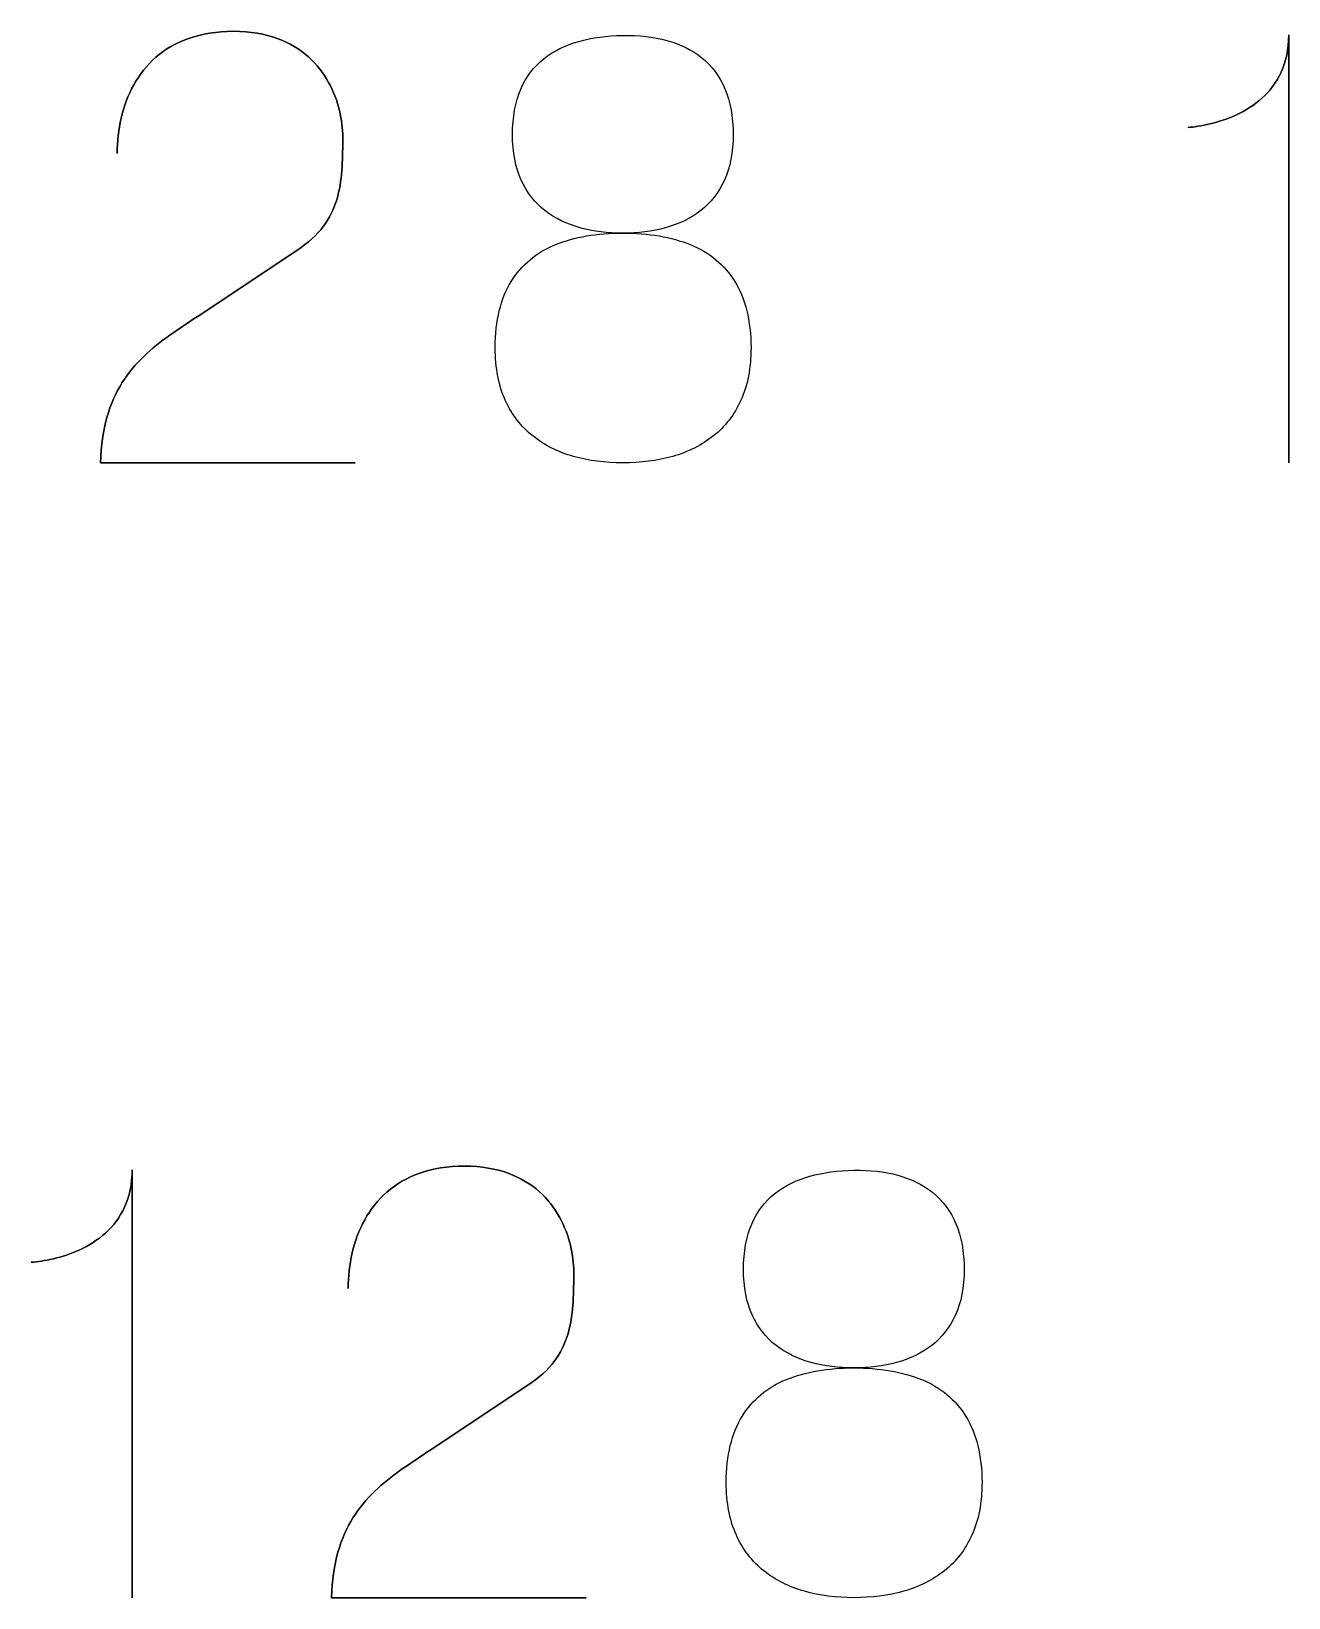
# Model space of a CAD drawing. Header units: millimetres. Extents: x -63 to 11, y -162 to 4.
# Drawn here: x -25.52 to -6.83, y -158.05 to -134.76 of the extents above; entities that cross this region are included whole.
import ezdxf

# ---------------------------------------------------------------- set-up
doc = ezdxf.new("R2010")
doc.units = ezdxf.units.MM
doc.header["$MEASUREMENT"] = 0
doc.layers.add('Layer 1', color=7, linetype='Continuous')

msp = doc.modelspace()

# ---------------------------------------------------------------- linework, layer by layer
at = {"layer": 'Layer 1'}
for points, knots in [([(-20.7089, -141.1788), (-20.7089, -141.1788), (-24.4938, -141.1788), (-24.4938, -141.1788), (-24.4938, -141.1788), (-24.4865, -140.9229), (-24.4541, -140.6965), (-24.3997, -140.5024), (-24.3997, -140.5024), (-24.3439, -140.3083), (-24.2689, -140.1377), (-24.1762, -139.9907), (-24.1762, -139.9907), (-24.0821, -139.8436), (-23.9748, -139.7128), (-23.8527, -139.5981), (-23.8527, -139.5981), (-23.7307, -139.4819), (-23.5998, -139.376), (-23.4587, -139.276), (-23.4587, -139.276), (-23.3175, -139.1775), (-23.1719, -139.079), (-23.0205, -138.9819), (-23.0205, -138.9819), (-23.0205, -138.9819), (-21.5118, -137.9762), (-21.5118, -137.9762), (-21.5118, -137.9762), (-21.3574, -137.8673), (-21.2368, -137.7482), (-21.1515, -137.6203), (-21.1515, -137.6203), (-21.0648, -137.4924), (-21.0045, -137.3571), (-20.9677, -137.2145), (-20.9677, -137.2145), (-20.9324, -137.0733), (-20.9104, -136.9277), (-20.903, -136.7807), (-20.903, -136.7807), (-20.8957, -136.6322), (-20.8927, -136.4837), (-20.8942, -136.3351), (-20.8942, -136.3351), (-20.8942, -136.2131), (-20.9104, -136.0822), (-20.9427, -135.9411), (-20.9427, -135.9411), (-20.9765, -135.8014), (-21.0295, -135.6617), (-21.1045, -135.5234), (-21.1045, -135.5234), (-21.1795, -135.3852), (-21.2794, -135.2588), (-21.4044, -135.1441), (-21.4044, -135.1441), (-21.5294, -135.0308), (-21.6838, -134.9397), (-21.8676, -134.8706), (-21.8676, -134.8706), (-22.0514, -134.8015), (-22.2676, -134.7662), (-22.5176, -134.7647), (-22.5176, -134.7647), (-22.769, -134.7662), (-22.991, -134.8015), (-23.1822, -134.8691), (-23.1822, -134.8691), (-23.3734, -134.9367), (-23.5366, -135.0308), (-23.6719, -135.15), (-23.6719, -135.15), (-23.8071, -135.2691), (-23.916, -135.4073), (-24.0012, -135.5617), (-24.0012, -135.5617), (-24.0865, -135.7161), (-24.1483, -135.8808), (-24.188, -136.0543), (-24.188, -136.0543), (-24.2277, -136.2278), (-24.2468, -136.4042), (-24.2468, -136.5822), (-24.2468, -136.5822), (-24.2468, -136.4042), (-24.2277, -136.2278), (-24.188, -136.0543), (-24.188, -136.0543), (-24.1483, -135.8808), (-24.0865, -135.7161), (-24.0012, -135.5617), (-24.0012, -135.5617), (-23.916, -135.4073), (-23.8071, -135.2691), (-23.6719, -135.15), (-23.6719, -135.15), (-23.5366, -135.0308), (-23.3734, -134.9367), (-23.1822, -134.8691), (-23.1822, -134.8691), (-22.991, -134.8015), (-22.769, -134.7662), (-22.5176, -134.7647), (-22.5176, -134.7647), (-22.2676, -134.7662), (-22.0514, -134.8015), (-21.8676, -134.8706), (-21.8676, -134.8706), (-21.6838, -134.9397), (-21.5294, -135.0308), (-21.4044, -135.1441), (-21.4044, -135.1441), (-21.2794, -135.2588), (-21.1795, -135.3852), (-21.1045, -135.5234), (-21.1045, -135.5234), (-21.0295, -135.6617), (-20.9765, -135.8014), (-20.9427, -135.9411), (-20.9427, -135.9411), (-20.9104, -136.0822), (-20.8942, -136.2131), (-20.8942, -136.3351), (-20.8942, -136.3351), (-20.8927, -136.4837), (-20.8957, -136.6322), (-20.903, -136.7807), (-20.903, -136.7807), (-20.9104, -136.9277), (-20.9324, -137.0733), (-20.9677, -137.2145), (-20.9677, -137.2145), (-21.0045, -137.3571), (-21.0648, -137.4924), (-21.1515, -137.6203), (-21.1515, -137.6203), (-21.2368, -137.7482), (-21.3574, -137.8673), (-21.5118, -137.9762), (-21.5118, -137.9762), (-21.5118, -137.9762), (-23.0205, -138.9819), (-23.0205, -138.9819), (-23.0205, -138.9819), (-23.1719, -139.079), (-23.3175, -139.1775), (-23.4587, -139.276), (-23.4587, -139.276), (-23.5998, -139.376), (-23.7307, -139.4819), (-23.8527, -139.5981), (-23.8527, -139.5981), (-23.9748, -139.7128), (-24.0821, -139.8436), (-24.1762, -139.9907), (-24.1762, -139.9907), (-24.2689, -140.1377), (-24.3439, -140.3083), (-24.3997, -140.5024), (-24.3997, -140.5024), (-24.4541, -140.6965), (-24.4865, -140.9229), (-24.4938, -141.1788), (-24.4938, -141.1788), (-24.4938, -141.1788), (-20.7089, -141.1788), (-20.7089, -141.1788)], [0, 0, 0, 0, 0.0232558, 0.0232558, 0.0232558, 0.0232558, 0.0465116, 0.0465116, 0.0465116, 0.0465116, 0.0697674, 0.0697674, 0.0697674, 0.0697674, 0.0930233, 0.0930233, 0.0930233, 0.0930233, 0.1162791, 0.1162791, 0.1162791, 0.1162791, 0.1395349, 0.1395349, 0.1395349, 0.1395349, 0.1627907, 0.1627907, 0.1627907, 0.1627907, 0.1860465, 0.1860465, 0.1860465, 0.1860465, 0.2093023, 0.2093023, 0.2093023, 0.2093023, 0.2325581, 0.2325581, 0.2325581, 0.2325581, 0.255814, 0.255814, 0.255814, 0.255814, 0.2790698, 0.2790698, 0.2790698, 0.2790698, 0.3023256, 0.3023256, 0.3023256, 0.3023256, 0.3255814, 0.3255814, 0.3255814, 0.3255814, 0.3488372, 0.3488372, 0.3488372, 0.3488372, 0.372093, 0.372093, 0.372093, 0.372093, 0.3953488, 0.3953488, 0.3953488, 0.3953488, 0.4186047, 0.4186047, 0.4186047, 0.4186047, 0.4418605, 0.4418605, 0.4418605, 0.4418605, 0.4651163, 0.4651163, 0.4651163, 0.4651163, 0.4883721, 0.4883721, 0.4883721, 0.4883721, 0.5116279, 0.5116279, 0.5116279, 0.5116279, 0.5348837, 0.5348837, 0.5348837, 0.5348837, 0.5581395, 0.5581395, 0.5581395, 0.5581395, 0.5813953, 0.5813953, 0.5813953, 0.5813953, 0.6046512, 0.6046512, 0.6046512, 0.6046512, 0.627907, 0.627907, 0.627907, 0.627907, 0.6511628, 0.6511628, 0.6511628, 0.6511628, 0.6744186, 0.6744186, 0.6744186, 0.6744186, 0.6976744, 0.6976744, 0.6976744, 0.6976744, 0.7209302, 0.7209302, 0.7209302, 0.7209302, 0.744186, 0.744186, 0.744186, 0.744186, 0.7674419, 0.7674419, 0.7674419, 0.7674419, 0.7906977, 0.7906977, 0.7906977, 0.7906977, 0.8139535, 0.8139535, 0.8139535, 0.8139535, 0.8372093, 0.8372093, 0.8372093, 0.8372093, 0.8604651, 0.8604651, 0.8604651, 0.8604651, 0.8837209, 0.8837209, 0.8837209, 0.8837209, 0.9069767, 0.9069767, 0.9069767, 0.9069767, 0.9302326, 0.9302326, 0.9302326, 0.9302326, 0.9534884, 0.9534884, 0.9534884, 0.9534884, 1, 1, 1, 1]), ([(-16.7299, -137.7644), (-16.5034, -137.7644), (-16.2917, -137.7379), (-16.0932, -137.685), (-16.0932, -137.685), (-15.8961, -137.6306), (-15.7226, -137.5453), (-15.5712, -137.4292), (-15.5712, -137.4292), (-15.4212, -137.313), (-15.3035, -137.1615), (-15.2182, -136.9748), (-15.2182, -136.9748), (-15.133, -136.7895), (-15.0903, -136.5645), (-15.0888, -136.2998), (-15.0888, -136.2998), (-15.0903, -136.0352), (-15.1315, -135.8087), (-15.2124, -135.6205), (-15.2124, -135.6205), (-15.2932, -135.4323), (-15.4079, -135.2779), (-15.555, -135.1588), (-15.555, -135.1588), (-15.702, -135.0411), (-15.8755, -134.9544), (-16.0755, -134.9), (-16.0755, -134.9), (-16.274, -134.8456), (-16.4931, -134.822), (-16.7299, -134.8265), (-16.7299, -134.8265), (-16.9666, -134.8294), (-17.1857, -134.8603), (-17.3842, -134.9147), (-17.3842, -134.9147), (-17.5842, -134.9706), (-17.7577, -135.0558), (-17.9048, -135.172), (-17.9048, -135.172), (-18.0518, -135.2882), (-18.1665, -135.4396), (-18.2474, -135.6249), (-18.2474, -135.6249), (-18.3282, -135.8117), (-18.3694, -136.0352), (-18.3709, -136.2998), (-18.3709, -136.2998), (-18.3694, -136.5645), (-18.3268, -136.7895), (-18.2415, -136.9748), (-18.2415, -136.9748), (-18.1562, -137.1615), (-18.0386, -137.313), (-17.8871, -137.4292), (-17.8871, -137.4292), (-17.7371, -137.5453), (-17.5636, -137.6306), (-17.3666, -137.685), (-17.3666, -137.685), (-17.1681, -137.7379), (-16.9563, -137.7644), (-16.7299, -137.7644)], [0, 0, 0, 0, 0.0588235, 0.0588235, 0.0588235, 0.0588235, 0.1176471, 0.1176471, 0.1176471, 0.1176471, 0.1764706, 0.1764706, 0.1764706, 0.1764706, 0.2352941, 0.2352941, 0.2352941, 0.2352941, 0.2941176, 0.2941176, 0.2941176, 0.2941176, 0.3529412, 0.3529412, 0.3529412, 0.3529412, 0.4117647, 0.4117647, 0.4117647, 0.4117647, 0.4705882, 0.4705882, 0.4705882, 0.4705882, 0.5294118, 0.5294118, 0.5294118, 0.5294118, 0.5882353, 0.5882353, 0.5882353, 0.5882353, 0.6470588, 0.6470588, 0.6470588, 0.6470588, 0.7058824, 0.7058824, 0.7058824, 0.7058824, 0.7647059, 0.7647059, 0.7647059, 0.7647059, 0.8235294, 0.8235294, 0.8235294, 0.8235294, 0.8823529, 0.8823529, 0.8823529, 0.8823529, 1, 1, 1, 1]), ([(-16.7299, -137.7644), (-16.5034, -137.7644), (-16.2917, -137.7379), (-16.0932, -137.685), (-16.0932, -137.685), (-15.8961, -137.6306), (-15.7226, -137.5453), (-15.5712, -137.4292), (-15.5712, -137.4292), (-15.4212, -137.313), (-15.3035, -137.1615), (-15.2182, -136.9748), (-15.2182, -136.9748), (-15.133, -136.7895), (-15.0903, -136.5645), (-15.0888, -136.2998), (-15.0888, -136.2998), (-15.0903, -136.0352), (-15.1315, -135.8087), (-15.2124, -135.6205), (-15.2124, -135.6205), (-15.2932, -135.4323), (-15.4079, -135.2779), (-15.555, -135.1588), (-15.555, -135.1588), (-15.702, -135.0411), (-15.8755, -134.9544), (-16.0755, -134.9), (-16.0755, -134.9), (-16.274, -134.8456), (-16.4931, -134.822), (-16.7299, -134.8265), (-16.7299, -134.8265), (-16.9666, -134.8294), (-17.1857, -134.8603), (-17.3842, -134.9147), (-17.3842, -134.9147), (-17.5842, -134.9706), (-17.7577, -135.0558), (-17.9048, -135.172), (-17.9048, -135.172), (-18.0518, -135.2882), (-18.1665, -135.4396), (-18.2474, -135.6249), (-18.2474, -135.6249), (-18.3282, -135.8117), (-18.3694, -136.0352), (-18.3709, -136.2998), (-18.3709, -136.2998), (-18.3694, -136.5645), (-18.3268, -136.7895), (-18.2415, -136.9748), (-18.2415, -136.9748), (-18.1562, -137.1615), (-18.0386, -137.313), (-17.8871, -137.4292), (-17.8871, -137.4292), (-17.7371, -137.5453), (-17.5636, -137.6306), (-17.3666, -137.685), (-17.3666, -137.685), (-17.1681, -137.7379), (-16.9563, -137.7644), (-16.7299, -137.7644)], [0, 0, 0, 0, 0.0588235, 0.0588235, 0.0588235, 0.0588235, 0.1176471, 0.1176471, 0.1176471, 0.1176471, 0.1764706, 0.1764706, 0.1764706, 0.1764706, 0.2352941, 0.2352941, 0.2352941, 0.2352941, 0.2941176, 0.2941176, 0.2941176, 0.2941176, 0.3529412, 0.3529412, 0.3529412, 0.3529412, 0.4117647, 0.4117647, 0.4117647, 0.4117647, 0.4705882, 0.4705882, 0.4705882, 0.4705882, 0.5294118, 0.5294118, 0.5294118, 0.5294118, 0.5882353, 0.5882353, 0.5882353, 0.5882353, 0.6470588, 0.6470588, 0.6470588, 0.6470588, 0.7058824, 0.7058824, 0.7058824, 0.7058824, 0.7647059, 0.7647059, 0.7647059, 0.7647059, 0.8235294, 0.8235294, 0.8235294, 0.8235294, 0.8823529, 0.8823529, 0.8823529, 0.8823529, 1, 1, 1, 1]), ([(-6.8309, -141.1788), (-6.8309, -141.1788), (-6.8309, -134.8176), (-6.8309, -134.8176), (-6.8309, -134.8176), (-6.8324, -135.0338), (-6.8706, -135.2191), (-6.9441, -135.3735), (-6.9441, -135.3735), (-7.0162, -135.5293), (-7.1117, -135.6573), (-7.2294, -135.7602), (-7.2294, -135.7602), (-7.347, -135.8631), (-7.4735, -135.9455), (-7.6088, -136.0072), (-7.6088, -136.0072), (-7.744, -136.0675), (-7.8749, -136.1131), (-8.0014, -136.141), (-8.0014, -136.141), (-8.1293, -136.1704), (-8.2381, -136.1881), (-8.3307, -136.194), (-8.3307, -136.194), (-8.2381, -136.1881), (-8.1293, -136.1704), (-8.0014, -136.141), (-8.0014, -136.141), (-7.8749, -136.1131), (-7.744, -136.0675), (-7.6088, -136.0072), (-7.6088, -136.0072), (-7.4735, -135.9455), (-7.347, -135.8631), (-7.2294, -135.7602), (-7.2294, -135.7602), (-7.1117, -135.6573), (-7.0162, -135.5293), (-6.9441, -135.3735), (-6.9441, -135.3735), (-6.8706, -135.2191), (-6.8324, -135.0338), (-6.8309, -134.8176), (-6.8309, -134.8176), (-6.8309, -134.8176), (-6.8309, -141.1788), (-6.8309, -141.1788)], [0, 0, 0, 0, 0.0769231, 0.0769231, 0.0769231, 0.0769231, 0.1538462, 0.1538462, 0.1538462, 0.1538462, 0.2307692, 0.2307692, 0.2307692, 0.2307692, 0.3076923, 0.3076923, 0.3076923, 0.3076923, 0.3846154, 0.3846154, 0.3846154, 0.3846154, 0.4615385, 0.4615385, 0.4615385, 0.4615385, 0.5384615, 0.5384615, 0.5384615, 0.5384615, 0.6153846, 0.6153846, 0.6153846, 0.6153846, 0.6923077, 0.6923077, 0.6923077, 0.6923077, 0.7692308, 0.7692308, 0.7692308, 0.7692308, 0.8461538, 0.8461538, 0.8461538, 0.8461538, 1, 1, 1, 1]), ([(-16.7299, -141.1788), (-16.4652, -141.1788), (-16.2182, -141.1479), (-15.9888, -141.0832), (-15.9888, -141.0832), (-15.7594, -141.0185), (-15.5579, -140.9171), (-15.3829, -140.7788), (-15.3829, -140.7788), (-15.2094, -140.6421), (-15.0727, -140.4656), (-14.9742, -140.248), (-14.9742, -140.248), (-14.8756, -140.0318), (-14.8256, -139.7716), (-14.8242, -139.4672), (-14.8242, -139.4672), (-14.8271, -139.0628), (-14.9065, -138.7349), (-15.0638, -138.4849), (-15.0638, -138.4849), (-15.2212, -138.2335), (-15.4418, -138.0512), (-15.7256, -137.935), (-15.7256, -137.935), (-16.0108, -137.8203), (-16.3446, -137.7629), (-16.7299, -137.7644), (-16.7299, -137.7644), (-17.1137, -137.7629), (-17.4489, -137.8203), (-17.7312, -137.935), (-17.7312, -137.935), (-18.015, -138.0512), (-18.2341, -138.2335), (-18.39, -138.4849), (-18.39, -138.4849), (-18.5459, -138.7349), (-18.6253, -139.0628), (-18.6267, -139.4672), (-18.6267, -139.4672), (-18.6253, -139.7716), (-18.5753, -140.0318), (-18.4768, -140.248), (-18.4768, -140.248), (-18.3782, -140.4656), (-18.243, -140.6421), (-18.068, -140.7788), (-18.068, -140.7788), (-17.8945, -140.9171), (-17.6945, -141.0185), (-17.4651, -141.0832), (-17.4651, -141.0832), (-17.2372, -141.1479), (-16.9916, -141.1788), (-16.7299, -141.1788)], [0, 0, 0, 0, 0.0666667, 0.0666667, 0.0666667, 0.0666667, 0.1333333, 0.1333333, 0.1333333, 0.1333333, 0.2, 0.2, 0.2, 0.2, 0.2666667, 0.2666667, 0.2666667, 0.2666667, 0.3333333, 0.3333333, 0.3333333, 0.3333333, 0.4, 0.4, 0.4, 0.4, 0.4666667, 0.4666667, 0.4666667, 0.4666667, 0.5333333, 0.5333333, 0.5333333, 0.5333333, 0.6, 0.6, 0.6, 0.6, 0.6666667, 0.6666667, 0.6666667, 0.6666667, 0.7333333, 0.7333333, 0.7333333, 0.7333333, 0.8, 0.8, 0.8, 0.8, 0.8666667, 0.8666667, 0.8666667, 0.8666667, 1, 1, 1, 1]), ([(-16.7299, -141.1788), (-16.4652, -141.1788), (-16.2182, -141.1479), (-15.9888, -141.0832), (-15.9888, -141.0832), (-15.7594, -141.0185), (-15.5579, -140.9171), (-15.3829, -140.7788), (-15.3829, -140.7788), (-15.2094, -140.6421), (-15.0727, -140.4656), (-14.9742, -140.248), (-14.9742, -140.248), (-14.8756, -140.0318), (-14.8256, -139.7716), (-14.8242, -139.4672), (-14.8242, -139.4672), (-14.8271, -139.0628), (-14.9065, -138.7349), (-15.0638, -138.4849), (-15.0638, -138.4849), (-15.2212, -138.2335), (-15.4418, -138.0512), (-15.7256, -137.935), (-15.7256, -137.935), (-16.0108, -137.8203), (-16.3446, -137.7629), (-16.7299, -137.7644), (-16.7299, -137.7644), (-17.1137, -137.7629), (-17.4489, -137.8203), (-17.7312, -137.935), (-17.7312, -137.935), (-18.015, -138.0512), (-18.2341, -138.2335), (-18.39, -138.4849), (-18.39, -138.4849), (-18.5459, -138.7349), (-18.6253, -139.0628), (-18.6267, -139.4672), (-18.6267, -139.4672), (-18.6253, -139.7716), (-18.5753, -140.0318), (-18.4768, -140.248), (-18.4768, -140.248), (-18.3782, -140.4656), (-18.243, -140.6421), (-18.068, -140.7788), (-18.068, -140.7788), (-17.8945, -140.9171), (-17.6945, -141.0185), (-17.4651, -141.0832), (-17.4651, -141.0832), (-17.2372, -141.1479), (-16.9916, -141.1788), (-16.7299, -141.1788)], [0, 0, 0, 0, 0.0666667, 0.0666667, 0.0666667, 0.0666667, 0.1333333, 0.1333333, 0.1333333, 0.1333333, 0.2, 0.2, 0.2, 0.2, 0.2666667, 0.2666667, 0.2666667, 0.2666667, 0.3333333, 0.3333333, 0.3333333, 0.3333333, 0.4, 0.4, 0.4, 0.4, 0.4666667, 0.4666667, 0.4666667, 0.4666667, 0.5333333, 0.5333333, 0.5333333, 0.5333333, 0.6, 0.6, 0.6, 0.6, 0.6666667, 0.6666667, 0.6666667, 0.6666667, 0.7333333, 0.7333333, 0.7333333, 0.7333333, 0.8, 0.8, 0.8, 0.8, 0.8666667, 0.8666667, 0.8666667, 0.8666667, 1, 1, 1, 1]), ([(-24.024, -158.0466), (-24.024, -158.0466), (-24.024, -151.6854), (-24.024, -151.6854), (-24.024, -151.6854), (-24.0255, -151.9016), (-24.0637, -152.0869), (-24.1372, -152.2413), (-24.1372, -152.2413), (-24.2093, -152.3971), (-24.3048, -152.5251), (-24.4225, -152.628), (-24.4225, -152.628), (-24.5401, -152.7309), (-24.6666, -152.8133), (-24.8019, -152.875), (-24.8019, -152.875), (-24.9371, -152.9353), (-25.068, -152.9809), (-25.1945, -153.0088), (-25.1945, -153.0088), (-25.3224, -153.0382), (-25.4312, -153.0559), (-25.5238, -153.0618), (-25.5238, -153.0618), (-25.4312, -153.0559), (-25.3224, -153.0382), (-25.1945, -153.0088), (-25.1945, -153.0088), (-25.068, -152.9809), (-24.9371, -152.9353), (-24.8019, -152.875), (-24.8019, -152.875), (-24.6666, -152.8133), (-24.5401, -152.7309), (-24.4225, -152.628), (-24.4225, -152.628), (-24.3048, -152.5251), (-24.2093, -152.3971), (-24.1372, -152.2413), (-24.1372, -152.2413), (-24.0637, -152.0869), (-24.0255, -151.9016), (-24.024, -151.6854), (-24.024, -151.6854), (-24.024, -151.6854), (-24.024, -158.0466), (-24.024, -158.0466)], [0, 0, 0, 0, 0.0769231, 0.0769231, 0.0769231, 0.0769231, 0.1538462, 0.1538462, 0.1538462, 0.1538462, 0.2307692, 0.2307692, 0.2307692, 0.2307692, 0.3076923, 0.3076923, 0.3076923, 0.3076923, 0.3846154, 0.3846154, 0.3846154, 0.3846154, 0.4615385, 0.4615385, 0.4615385, 0.4615385, 0.5384615, 0.5384615, 0.5384615, 0.5384615, 0.6153846, 0.6153846, 0.6153846, 0.6153846, 0.6923077, 0.6923077, 0.6923077, 0.6923077, 0.7692308, 0.7692308, 0.7692308, 0.7692308, 0.8461538, 0.8461538, 0.8461538, 0.8461538, 1, 1, 1, 1]), ([(-17.2746, -158.0466), (-17.2746, -158.0466), (-21.0595, -158.0466), (-21.0595, -158.0466), (-21.0595, -158.0466), (-21.0522, -157.7907), (-21.0198, -157.5643), (-20.9654, -157.3702), (-20.9654, -157.3702), (-20.9096, -157.1761), (-20.8346, -157.0055), (-20.7419, -156.8585), (-20.7419, -156.8585), (-20.6478, -156.7114), (-20.5405, -156.5806), (-20.4184, -156.4659), (-20.4184, -156.4659), (-20.2964, -156.3497), (-20.1655, -156.2438), (-20.0244, -156.1438), (-20.0244, -156.1438), (-19.8832, -156.0453), (-19.7376, -155.9468), (-19.5862, -155.8497), (-19.5862, -155.8497), (-19.5862, -155.8497), (-18.0775, -154.844), (-18.0775, -154.844), (-18.0775, -154.844), (-17.9231, -154.7351), (-17.8025, -154.616), (-17.7172, -154.4881), (-17.7172, -154.4881), (-17.6305, -154.3602), (-17.5702, -154.2249), (-17.5334, -154.0823), (-17.5334, -154.0823), (-17.4981, -153.9411), (-17.4761, -153.7955), (-17.4687, -153.6485), (-17.4687, -153.6485), (-17.4614, -153.5), (-17.4584, -153.3515), (-17.4599, -153.2029), (-17.4599, -153.2029), (-17.4599, -153.0809), (-17.4761, -152.95), (-17.5084, -152.8089), (-17.5084, -152.8089), (-17.5422, -152.6692), (-17.5952, -152.5295), (-17.6702, -152.3912), (-17.6702, -152.3912), (-17.7452, -152.253), (-17.8451, -152.1266), (-17.9701, -152.0119), (-17.9701, -152.0119), (-18.0951, -151.8986), (-18.2495, -151.8075), (-18.4333, -151.7384), (-18.4333, -151.7384), (-18.6171, -151.6693), (-18.8333, -151.634), (-19.0833, -151.6325), (-19.0833, -151.6325), (-19.3347, -151.634), (-19.5567, -151.6693), (-19.7479, -151.7369), (-19.7479, -151.7369), (-19.9391, -151.8045), (-20.1023, -151.8986), (-20.2376, -152.0178), (-20.2376, -152.0178), (-20.3728, -152.1369), (-20.4817, -152.2751), (-20.5669, -152.4295), (-20.5669, -152.4295), (-20.6522, -152.5839), (-20.714, -152.7486), (-20.7537, -152.9221), (-20.7537, -152.9221), (-20.7934, -153.0956), (-20.8125, -153.272), (-20.8125, -153.45), (-20.8125, -153.45), (-20.8125, -153.272), (-20.7934, -153.0956), (-20.7537, -152.9221), (-20.7537, -152.9221), (-20.714, -152.7486), (-20.6522, -152.5839), (-20.5669, -152.4295), (-20.5669, -152.4295), (-20.4817, -152.2751), (-20.3728, -152.1369), (-20.2376, -152.0178), (-20.2376, -152.0178), (-20.1023, -151.8986), (-19.9391, -151.8045), (-19.7479, -151.7369), (-19.7479, -151.7369), (-19.5567, -151.6693), (-19.3347, -151.634), (-19.0833, -151.6325), (-19.0833, -151.6325), (-18.8333, -151.634), (-18.6171, -151.6693), (-18.4333, -151.7384), (-18.4333, -151.7384), (-18.2495, -151.8075), (-18.0951, -151.8986), (-17.9701, -152.0119), (-17.9701, -152.0119), (-17.8451, -152.1266), (-17.7452, -152.253), (-17.6702, -152.3912), (-17.6702, -152.3912), (-17.5952, -152.5295), (-17.5422, -152.6692), (-17.5084, -152.8089), (-17.5084, -152.8089), (-17.4761, -152.95), (-17.4599, -153.0809), (-17.4599, -153.2029), (-17.4599, -153.2029), (-17.4584, -153.3515), (-17.4614, -153.5), (-17.4687, -153.6485), (-17.4687, -153.6485), (-17.4761, -153.7955), (-17.4981, -153.9411), (-17.5334, -154.0823), (-17.5334, -154.0823), (-17.5702, -154.2249), (-17.6305, -154.3602), (-17.7172, -154.4881), (-17.7172, -154.4881), (-17.8025, -154.616), (-17.9231, -154.7351), (-18.0775, -154.844), (-18.0775, -154.844), (-18.0775, -154.844), (-19.5862, -155.8497), (-19.5862, -155.8497), (-19.5862, -155.8497), (-19.7376, -155.9468), (-19.8832, -156.0453), (-20.0244, -156.1438), (-20.0244, -156.1438), (-20.1655, -156.2438), (-20.2964, -156.3497), (-20.4184, -156.4659), (-20.4184, -156.4659), (-20.5405, -156.5806), (-20.6478, -156.7114), (-20.7419, -156.8585), (-20.7419, -156.8585), (-20.8346, -157.0055), (-20.9096, -157.1761), (-20.9654, -157.3702), (-20.9654, -157.3702), (-21.0198, -157.5643), (-21.0522, -157.7907), (-21.0595, -158.0466), (-21.0595, -158.0466), (-21.0595, -158.0466), (-17.2746, -158.0466), (-17.2746, -158.0466)], [0, 0, 0, 0, 0.0232558, 0.0232558, 0.0232558, 0.0232558, 0.0465116, 0.0465116, 0.0465116, 0.0465116, 0.0697674, 0.0697674, 0.0697674, 0.0697674, 0.0930233, 0.0930233, 0.0930233, 0.0930233, 0.1162791, 0.1162791, 0.1162791, 0.1162791, 0.1395349, 0.1395349, 0.1395349, 0.1395349, 0.1627907, 0.1627907, 0.1627907, 0.1627907, 0.1860465, 0.1860465, 0.1860465, 0.1860465, 0.2093023, 0.2093023, 0.2093023, 0.2093023, 0.2325581, 0.2325581, 0.2325581, 0.2325581, 0.255814, 0.255814, 0.255814, 0.255814, 0.2790698, 0.2790698, 0.2790698, 0.2790698, 0.3023256, 0.3023256, 0.3023256, 0.3023256, 0.3255814, 0.3255814, 0.3255814, 0.3255814, 0.3488372, 0.3488372, 0.3488372, 0.3488372, 0.372093, 0.372093, 0.372093, 0.372093, 0.3953488, 0.3953488, 0.3953488, 0.3953488, 0.4186047, 0.4186047, 0.4186047, 0.4186047, 0.4418605, 0.4418605, 0.4418605, 0.4418605, 0.4651163, 0.4651163, 0.4651163, 0.4651163, 0.4883721, 0.4883721, 0.4883721, 0.4883721, 0.5116279, 0.5116279, 0.5116279, 0.5116279, 0.5348837, 0.5348837, 0.5348837, 0.5348837, 0.5581395, 0.5581395, 0.5581395, 0.5581395, 0.5813953, 0.5813953, 0.5813953, 0.5813953, 0.6046512, 0.6046512, 0.6046512, 0.6046512, 0.627907, 0.627907, 0.627907, 0.627907, 0.6511628, 0.6511628, 0.6511628, 0.6511628, 0.6744186, 0.6744186, 0.6744186, 0.6744186, 0.6976744, 0.6976744, 0.6976744, 0.6976744, 0.7209302, 0.7209302, 0.7209302, 0.7209302, 0.744186, 0.744186, 0.744186, 0.744186, 0.7674419, 0.7674419, 0.7674419, 0.7674419, 0.7906977, 0.7906977, 0.7906977, 0.7906977, 0.8139535, 0.8139535, 0.8139535, 0.8139535, 0.8372093, 0.8372093, 0.8372093, 0.8372093, 0.8604651, 0.8604651, 0.8604651, 0.8604651, 0.8837209, 0.8837209, 0.8837209, 0.8837209, 0.9069767, 0.9069767, 0.9069767, 0.9069767, 0.9302326, 0.9302326, 0.9302326, 0.9302326, 0.9534884, 0.9534884, 0.9534884, 0.9534884, 1, 1, 1, 1]), ([(-13.2956, -154.6322), (-13.0691, -154.6322), (-12.8574, -154.6057), (-12.6589, -154.5528), (-12.6589, -154.5528), (-12.4618, -154.4984), (-12.2883, -154.4131), (-12.1369, -154.297), (-12.1369, -154.297), (-11.9869, -154.1808), (-11.8692, -154.0293), (-11.7839, -153.8426), (-11.7839, -153.8426), (-11.6987, -153.6573), (-11.656, -153.4323), (-11.6545, -153.1676), (-11.6545, -153.1676), (-11.656, -152.903), (-11.6972, -152.6765), (-11.7781, -152.4883), (-11.7781, -152.4883), (-11.8589, -152.3001), (-11.9736, -152.1457), (-12.1207, -152.0266), (-12.1207, -152.0266), (-12.2677, -151.9089), (-12.4412, -151.8222), (-12.6412, -151.7678), (-12.6412, -151.7678), (-12.8397, -151.7134), (-13.0588, -151.6898), (-13.2956, -151.6943), (-13.2956, -151.6943), (-13.5323, -151.6972), (-13.7514, -151.7281), (-13.9499, -151.7825), (-13.9499, -151.7825), (-14.1499, -151.8384), (-14.3234, -151.9236), (-14.4705, -152.0398), (-14.4705, -152.0398), (-14.6175, -152.156), (-14.7322, -152.3074), (-14.8131, -152.4927), (-14.8131, -152.4927), (-14.8939, -152.6795), (-14.9351, -152.903), (-14.9366, -153.1676), (-14.9366, -153.1676), (-14.9351, -153.4323), (-14.8925, -153.6573), (-14.8072, -153.8426), (-14.8072, -153.8426), (-14.7219, -154.0293), (-14.6043, -154.1808), (-14.4528, -154.297), (-14.4528, -154.297), (-14.3028, -154.4131), (-14.1293, -154.4984), (-13.9323, -154.5528), (-13.9323, -154.5528), (-13.7338, -154.6057), (-13.522, -154.6322), (-13.2956, -154.6322)], [0, 0, 0, 0, 0.0588235, 0.0588235, 0.0588235, 0.0588235, 0.1176471, 0.1176471, 0.1176471, 0.1176471, 0.1764706, 0.1764706, 0.1764706, 0.1764706, 0.2352941, 0.2352941, 0.2352941, 0.2352941, 0.2941176, 0.2941176, 0.2941176, 0.2941176, 0.3529412, 0.3529412, 0.3529412, 0.3529412, 0.4117647, 0.4117647, 0.4117647, 0.4117647, 0.4705882, 0.4705882, 0.4705882, 0.4705882, 0.5294118, 0.5294118, 0.5294118, 0.5294118, 0.5882353, 0.5882353, 0.5882353, 0.5882353, 0.6470588, 0.6470588, 0.6470588, 0.6470588, 0.7058824, 0.7058824, 0.7058824, 0.7058824, 0.7647059, 0.7647059, 0.7647059, 0.7647059, 0.8235294, 0.8235294, 0.8235294, 0.8235294, 0.8823529, 0.8823529, 0.8823529, 0.8823529, 1, 1, 1, 1]), ([(-13.2956, -154.6322), (-13.0691, -154.6322), (-12.8574, -154.6057), (-12.6589, -154.5528), (-12.6589, -154.5528), (-12.4618, -154.4984), (-12.2883, -154.4131), (-12.1369, -154.297), (-12.1369, -154.297), (-11.9869, -154.1808), (-11.8692, -154.0293), (-11.7839, -153.8426), (-11.7839, -153.8426), (-11.6987, -153.6573), (-11.656, -153.4323), (-11.6545, -153.1676), (-11.6545, -153.1676), (-11.656, -152.903), (-11.6972, -152.6765), (-11.7781, -152.4883), (-11.7781, -152.4883), (-11.8589, -152.3001), (-11.9736, -152.1457), (-12.1207, -152.0266), (-12.1207, -152.0266), (-12.2677, -151.9089), (-12.4412, -151.8222), (-12.6412, -151.7678), (-12.6412, -151.7678), (-12.8397, -151.7134), (-13.0588, -151.6898), (-13.2956, -151.6943), (-13.2956, -151.6943), (-13.5323, -151.6972), (-13.7514, -151.7281), (-13.9499, -151.7825), (-13.9499, -151.7825), (-14.1499, -151.8384), (-14.3234, -151.9236), (-14.4705, -152.0398), (-14.4705, -152.0398), (-14.6175, -152.156), (-14.7322, -152.3074), (-14.8131, -152.4927), (-14.8131, -152.4927), (-14.8939, -152.6795), (-14.9351, -152.903), (-14.9366, -153.1676), (-14.9366, -153.1676), (-14.9351, -153.4323), (-14.8925, -153.6573), (-14.8072, -153.8426), (-14.8072, -153.8426), (-14.7219, -154.0293), (-14.6043, -154.1808), (-14.4528, -154.297), (-14.4528, -154.297), (-14.3028, -154.4131), (-14.1293, -154.4984), (-13.9323, -154.5528), (-13.9323, -154.5528), (-13.7338, -154.6057), (-13.522, -154.6322), (-13.2956, -154.6322)], [0, 0, 0, 0, 0.0588235, 0.0588235, 0.0588235, 0.0588235, 0.1176471, 0.1176471, 0.1176471, 0.1176471, 0.1764706, 0.1764706, 0.1764706, 0.1764706, 0.2352941, 0.2352941, 0.2352941, 0.2352941, 0.2941176, 0.2941176, 0.2941176, 0.2941176, 0.3529412, 0.3529412, 0.3529412, 0.3529412, 0.4117647, 0.4117647, 0.4117647, 0.4117647, 0.4705882, 0.4705882, 0.4705882, 0.4705882, 0.5294118, 0.5294118, 0.5294118, 0.5294118, 0.5882353, 0.5882353, 0.5882353, 0.5882353, 0.6470588, 0.6470588, 0.6470588, 0.6470588, 0.7058824, 0.7058824, 0.7058824, 0.7058824, 0.7647059, 0.7647059, 0.7647059, 0.7647059, 0.8235294, 0.8235294, 0.8235294, 0.8235294, 0.8823529, 0.8823529, 0.8823529, 0.8823529, 1, 1, 1, 1]), ([(-13.2956, -158.0466), (-13.0309, -158.0466), (-12.7839, -158.0157), (-12.5545, -157.951), (-12.5545, -157.951), (-12.3251, -157.8863), (-12.1236, -157.7849), (-11.9486, -157.6466), (-11.9486, -157.6466), (-11.7751, -157.5099), (-11.6384, -157.3334), (-11.5399, -157.1158), (-11.5399, -157.1158), (-11.4413, -156.8996), (-11.3913, -156.6394), (-11.3899, -156.335), (-11.3899, -156.335), (-11.3928, -155.9306), (-11.4722, -155.6027), (-11.6295, -155.3527), (-11.6295, -155.3527), (-11.7869, -155.1013), (-12.0075, -154.919), (-12.2913, -154.8028), (-12.2913, -154.8028), (-12.5765, -154.6881), (-12.9103, -154.6307), (-13.2956, -154.6322), (-13.2956, -154.6322), (-13.6794, -154.6307), (-14.0146, -154.6881), (-14.2969, -154.8028), (-14.2969, -154.8028), (-14.5807, -154.919), (-14.7998, -155.1013), (-14.9557, -155.3527), (-14.9557, -155.3527), (-15.1116, -155.6027), (-15.191, -155.9306), (-15.1924, -156.335), (-15.1924, -156.335), (-15.191, -156.6394), (-15.141, -156.8996), (-15.0425, -157.1158), (-15.0425, -157.1158), (-14.9439, -157.3334), (-14.8087, -157.5099), (-14.6337, -157.6466), (-14.6337, -157.6466), (-14.4602, -157.7849), (-14.2602, -157.8863), (-14.0308, -157.951), (-14.0308, -157.951), (-13.8029, -158.0157), (-13.5573, -158.0466), (-13.2956, -158.0466)], [0, 0, 0, 0, 0.0666667, 0.0666667, 0.0666667, 0.0666667, 0.1333333, 0.1333333, 0.1333333, 0.1333333, 0.2, 0.2, 0.2, 0.2, 0.2666667, 0.2666667, 0.2666667, 0.2666667, 0.3333333, 0.3333333, 0.3333333, 0.3333333, 0.4, 0.4, 0.4, 0.4, 0.4666667, 0.4666667, 0.4666667, 0.4666667, 0.5333333, 0.5333333, 0.5333333, 0.5333333, 0.6, 0.6, 0.6, 0.6, 0.6666667, 0.6666667, 0.6666667, 0.6666667, 0.7333333, 0.7333333, 0.7333333, 0.7333333, 0.8, 0.8, 0.8, 0.8, 0.8666667, 0.8666667, 0.8666667, 0.8666667, 1, 1, 1, 1]), ([(-13.2956, -158.0466), (-13.0309, -158.0466), (-12.7839, -158.0157), (-12.5545, -157.951), (-12.5545, -157.951), (-12.3251, -157.8863), (-12.1236, -157.7849), (-11.9486, -157.6466), (-11.9486, -157.6466), (-11.7751, -157.5099), (-11.6384, -157.3334), (-11.5399, -157.1158), (-11.5399, -157.1158), (-11.4413, -156.8996), (-11.3913, -156.6394), (-11.3899, -156.335), (-11.3899, -156.335), (-11.3928, -155.9306), (-11.4722, -155.6027), (-11.6295, -155.3527), (-11.6295, -155.3527), (-11.7869, -155.1013), (-12.0075, -154.919), (-12.2913, -154.8028), (-12.2913, -154.8028), (-12.5765, -154.6881), (-12.9103, -154.6307), (-13.2956, -154.6322), (-13.2956, -154.6322), (-13.6794, -154.6307), (-14.0146, -154.6881), (-14.2969, -154.8028), (-14.2969, -154.8028), (-14.5807, -154.919), (-14.7998, -155.1013), (-14.9557, -155.3527), (-14.9557, -155.3527), (-15.1116, -155.6027), (-15.191, -155.9306), (-15.1924, -156.335), (-15.1924, -156.335), (-15.191, -156.6394), (-15.141, -156.8996), (-15.0425, -157.1158), (-15.0425, -157.1158), (-14.9439, -157.3334), (-14.8087, -157.5099), (-14.6337, -157.6466), (-14.6337, -157.6466), (-14.4602, -157.7849), (-14.2602, -157.8863), (-14.0308, -157.951), (-14.0308, -157.951), (-13.8029, -158.0157), (-13.5573, -158.0466), (-13.2956, -158.0466)], [0, 0, 0, 0, 0.0666667, 0.0666667, 0.0666667, 0.0666667, 0.1333333, 0.1333333, 0.1333333, 0.1333333, 0.2, 0.2, 0.2, 0.2, 0.2666667, 0.2666667, 0.2666667, 0.2666667, 0.3333333, 0.3333333, 0.3333333, 0.3333333, 0.4, 0.4, 0.4, 0.4, 0.4666667, 0.4666667, 0.4666667, 0.4666667, 0.5333333, 0.5333333, 0.5333333, 0.5333333, 0.6, 0.6, 0.6, 0.6, 0.6666667, 0.6666667, 0.6666667, 0.6666667, 0.7333333, 0.7333333, 0.7333333, 0.7333333, 0.8, 0.8, 0.8, 0.8, 0.8666667, 0.8666667, 0.8666667, 0.8666667, 1, 1, 1, 1])]:
    msp.add_open_spline(points, degree=3, knots=knots, dxfattribs=at)

doc.saveas('drawing.dxf')
